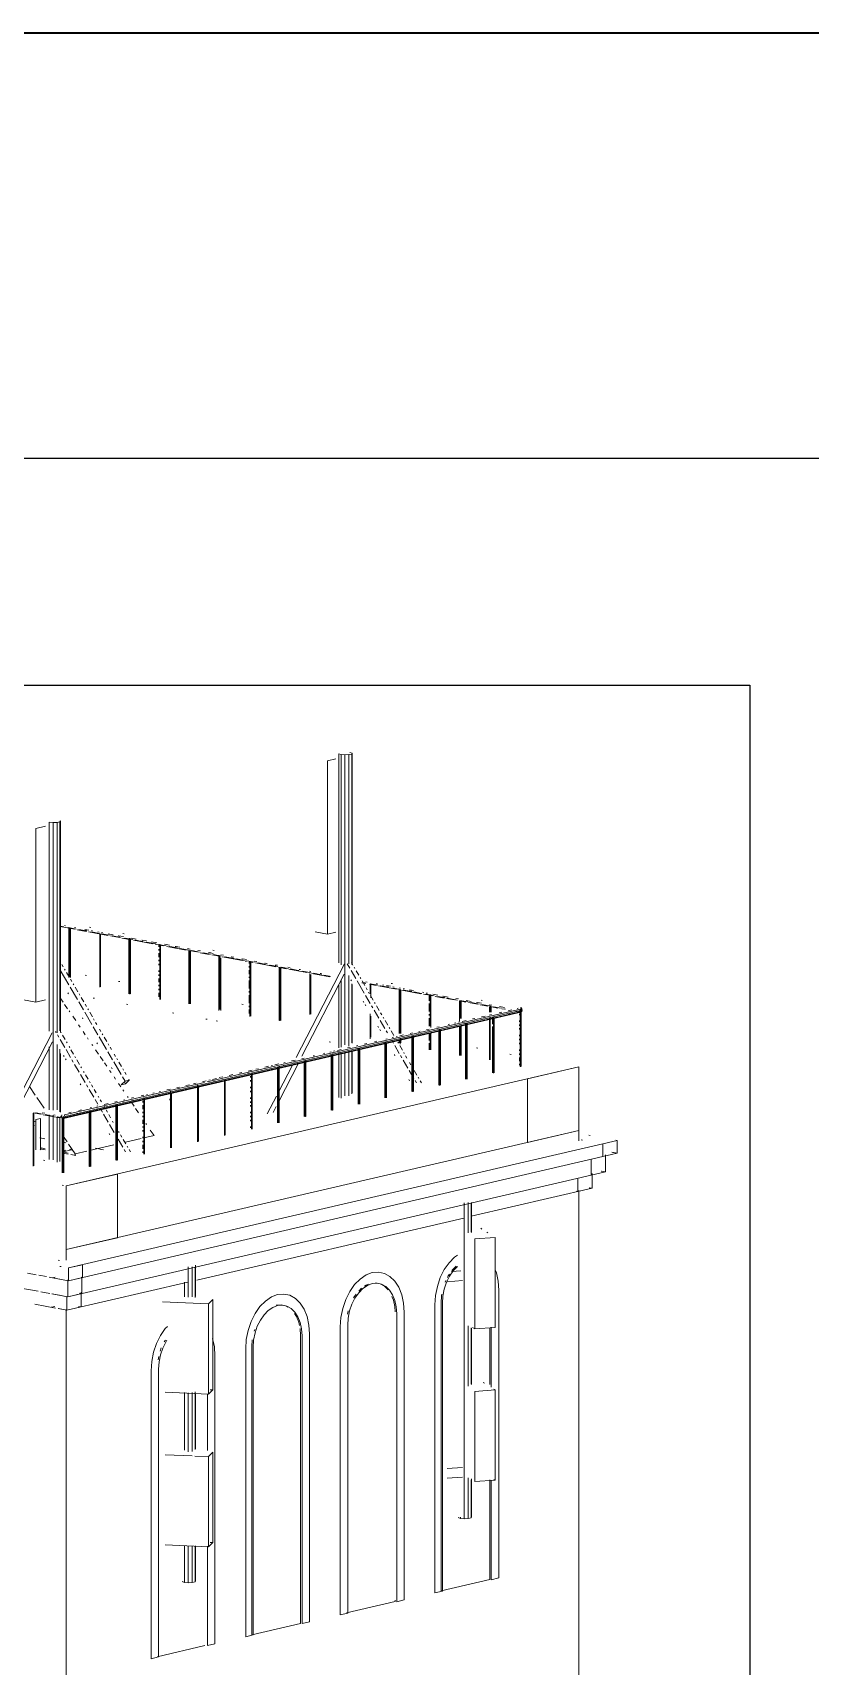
# Paper-space layout '02 Elevation and 3D Views' of a CAD drawing. Header units: millimetres. Extents: x 5 to 415, y 5 to 292.
# Drawn here: x 205.3 to 232.8, y 234.4 to 292 of the extents above; entities that cross this region are included whole.
import ezdxf

# ---------------------------------------------------------------- set-up
doc = ezdxf.new("R2010")
doc.units = ezdxf.units.MM
doc.layers.add('EXISTING', color=7, linetype='Continuous')
doc.layers.add('FRAME', color=7, linetype='Continuous')
picture_1 = doc.add_image_def('image1.png', size_in_pixel=(685, 1677))

# ---------------------------------------------------------------- blocks, each defined once
blk = doc.blocks.new('SHEET_02')
at = {"layer": 'EXISTING', "color": 250, "lineweight": 9}
for p, q in [((216.597, 266.603), (216.523, 266.63)), ((215.73, 266.333), (216.025, 266.401)), ((215.73, 266.333), (215.73, 260.219)), ((216.132, 266.582), (216.206, 266.556)), ((216.132, 259.213), (216.132, 266.582)), ((216.206, 266.556), (216.34, 266.544)), ((216.206, 259.14), (216.206, 266.556)), ((216.34, 266.544), (216.484, 266.55)), ((216.34, 256.318), (216.34, 266.544)), ((216.484, 266.55), (216.582, 266.573)), ((216.484, 259.18), (216.484, 266.55)), ((216.582, 266.573), (216.597, 266.603)), ((216.582, 259.157), (216.582, 266.573)), ((216.597, 259.141), (216.597, 266.603)), ((205.447, 263.945), (205.791, 264.024)), ((205.447, 263.945), (205.447, 257.831)), ((205.923, 264.168), (206.057, 264.156)), ((205.923, 256.798), (205.923, 264.168)), ((206.057, 264.156), (206.201, 264.162)), ((206.057, 254.022), (206.057, 264.156)), ((206.201, 264.162), (206.299, 264.185)), ((206.201, 256.746), (206.201, 264.162)), ((206.299, 264.185), (206.314, 264.215)), ((206.299, 256.815), (206.299, 264.185)), ((206.314, 256.753), (206.314, 264.215)), ((206.81, 260.395), (206.312, 260.488)), ((206.42, 260.486), (206.33, 260.503)), ((206.437, 260.479), (206.347, 260.496)), ((206.5, 260.514), (206.455, 260.523)), ((206.799, 260.412), (206.573, 260.454)), ((206.873, 260.401), (206.601, 260.452)), ((206.609, 258.698), (206.609, 260.418)), ((206.637, 258.704), (206.637, 260.425)), ((206.64, 260.413), (206.64, 258.738)), ((206.668, 258.698), (206.668, 260.419)), ((206.862, 260.447), (206.817, 260.455)), ((207.217, 260.319), (206.901, 260.378)), ((207.235, 260.334), (206.963, 260.385)), ((207.252, 260.327), (206.98, 260.378)), ((207.315, 260.363), (207.179, 260.388)), ((207.234, 260.372), (207.189, 260.38)), ((207.986, 260.176), (207.308, 260.303)), ((207.387, 260.457), (207.342, 260.466)), ((207.614, 260.26), (207.387, 260.302)), ((207.45, 260.337), (207.405, 260.346)), ((207.687, 260.25), (207.416, 260.3)), ((207.676, 260.295), (207.631, 260.304)), ((215.73, 260.219), (215.296, 260.3)), ((207.699, 260.216), (207.699, 258.355)), ((207.727, 258.362), (207.727, 260.222)), ((207.975, 260.193), (207.749, 260.235)), ((207.812, 260.27), (207.767, 260.279)), ((208.049, 260.183), (207.778, 260.233)), ((208.174, 260.203), (207.993, 260.236)), ((208.393, 260.1), (208.077, 260.159)), ((208.411, 260.115), (208.139, 260.166)), ((208.428, 260.108), (208.156, 260.159)), ((208.536, 260.135), (208.355, 260.169)), ((208.41, 260.153), (208.365, 260.161)), ((208.755, 260.033), (208.484, 260.084)), ((208.564, 260.238), (208.518, 260.247)), ((208.79, 260.041), (208.564, 260.083)), ((208.863, 260.031), (208.592, 260.081)), ((208.727, 258.117), (208.727, 260.071)), ((208.755, 258.124), (208.755, 260.077)), ((208.758, 260.065), (208.758, 258.111)), ((208.786, 258.118), (208.786, 260.071)), ((208.988, 260.051), (208.808, 260.085)), ((209.57, 259.882), (208.891, 260.008)), ((209.225, 259.964), (208.954, 260.014)), ((209.197, 259.965), (208.971, 260.007)), ((209.225, 260.001), (209.18, 260.01)), ((209.35, 259.984), (209.215, 260.009)), ((209.604, 259.889), (209.333, 259.94)), ((209.678, 259.879), (209.361, 259.938)), ((209.712, 259.916), (209.531, 259.95)), ((209.932, 259.814), (209.66, 259.865)), ((210.04, 259.812), (209.768, 259.863)), ((209.786, 259.781), (209.786, 259.827)), ((209.817, 259.868), (209.817, 257.914)), ((209.966, 259.822), (209.83, 259.847)), ((209.845, 257.921), (209.845, 259.828)), ((210.165, 259.832), (209.984, 259.866)), ((210.746, 259.663), (210.067, 259.789)), ((210.373, 259.746), (210.147, 259.788)), ((210.447, 259.736), (210.175, 259.787)), ((210.401, 259.782), (210.356, 259.791)), ((210.527, 259.765), (210.391, 259.79)), ((210.78, 259.671), (210.509, 259.721)), ((210.854, 259.66), (210.537, 259.719)), ((216.025, 260.288), (215.73, 260.219)), ((206.416, 259.073), (206.369, 259.153)), ((209.786, 259.641), (209.786, 259.688)), ((209.786, 259.408), (209.786, 259.548)), ((209.786, 259.269), (209.786, 259.315)), ((209.786, 259.129), (209.786, 259.176)), ((210.889, 259.697), (210.798, 259.714)), ((211.108, 259.595), (210.837, 259.646)), ((210.846, 257.769), (210.846, 259.63)), ((210.873, 257.776), (210.873, 259.636)), ((210.877, 259.624), (210.877, 257.764)), ((210.904, 257.77), (210.904, 259.631)), ((211.142, 259.603), (210.916, 259.645)), ((211.216, 259.593), (210.944, 259.644)), ((211.251, 259.63), (211.16, 259.647)), ((211.56, 259.511), (211.244, 259.57)), ((211.55, 259.527), (211.323, 259.57)), ((211.623, 259.517), (211.352, 259.568)), ((211.577, 259.563), (211.532, 259.572)), ((211.703, 259.546), (211.567, 259.571)), ((211.922, 259.444), (211.651, 259.494)), ((211.73, 259.649), (211.685, 259.657)), ((211.985, 259.45), (211.714, 259.5)), ((211.866, 259.468), (211.73, 259.494)), ((211.905, 257.526), (211.905, 259.479)), ((211.936, 259.474), (211.936, 257.567)), ((211.964, 257.527), (211.964, 259.387)), ((212.065, 259.479), (211.974, 259.495)), ((212.737, 259.292), (212.013, 259.427)), ((212.364, 259.376), (212.092, 259.426)), ((212.437, 259.366), (212.121, 259.425)), ((212.427, 259.411), (212.336, 259.428)), ((212.392, 259.412), (212.346, 259.42)), ((212.726, 259.308), (212.5, 259.351)), ((212.799, 259.298), (212.528, 259.349)), ((212.754, 259.345), (212.708, 259.353)), ((212.879, 259.327), (212.744, 259.352)), ((212.872, 259.267), (212.827, 259.275)), ((213.161, 259.231), (212.89, 259.282)), ((213.099, 259.225), (212.963, 259.25)), ((212.964, 259.189), (212.964, 259.236)), ((212.992, 257.335), (212.992, 259.242)), ((212.995, 259.276), (212.995, 257.323)), ((213.088, 259.241), (212.997, 259.258)), ((213.023, 257.329), (213.023, 259.236)), ((213.241, 259.26), (213.151, 259.276)), ((213.913, 259.073), (213.189, 259.208)), ((213.54, 259.157), (213.269, 259.207)), ((213.523, 259.164), (213.297, 259.206)), ((213.568, 259.193), (213.523, 259.201)), ((213.603, 259.192), (213.558, 259.201)), ((214.629, 255.874), (216.328, 259.176)), ((216.423, 259.18), (216.516, 259.02)), ((216.622, 259.135), (216.576, 259.215)), ((206.31, 258.958), (206.612, 258.438)), ((206.486, 258.953), (206.463, 258.993)), ((206.626, 258.713), (206.532, 258.873)), ((206.719, 258.553), (206.672, 258.633)), ((207.238, 258.769), (207.193, 258.778)), ((209.786, 258.897), (209.786, 258.943)), ((209.786, 258.757), (209.786, 258.804)), ((209.786, 258.525), (209.786, 258.664)), ((212.964, 259.05), (212.964, 259.096)), ((212.964, 258.817), (212.964, 258.957)), ((212.964, 258.678), (212.964, 258.724)), ((212.964, 258.305), (212.964, 258.584)), ((213.902, 259.09), (213.676, 259.132)), ((213.976, 259.079), (213.704, 259.13)), ((213.93, 259.126), (213.885, 259.134)), ((213.965, 259.125), (213.92, 259.133)), ((214.275, 259.006), (214.003, 259.056)), ((214.023, 257.178), (214.023, 259.039)), ((214.054, 259.033), (214.054, 257.172)), ((214.082, 257.179), (214.082, 259.039)), ((214.264, 259.022), (214.083, 259.056)), ((214.338, 259.012), (214.111, 259.054)), ((214.417, 259.041), (214.327, 259.058)), ((214.999, 258.871), (214.365, 258.989)), ((214.7, 258.945), (214.428, 258.995)), ((214.716, 258.938), (214.49, 258.98)), ((214.779, 258.973), (214.734, 258.982)), ((214.83, 255.92), (216.317, 258.81)), ((215.033, 258.879), (214.852, 258.913)), ((215.152, 258.861), (214.88, 258.911)), ((215.141, 258.906), (215.096, 258.914)), ((215.11, 257.406), (215.11, 258.801)), ((215.113, 258.836), (215.113, 257.394)), ((215.141, 257.4), (215.141, 258.796)), ((215.813, 258.719), (215.18, 258.837)), ((215.514, 258.793), (215.242, 258.844)), ((215.531, 258.786), (215.259, 258.837)), ((215.513, 258.831), (215.468, 258.839)), ((215.831, 258.734), (215.604, 258.776)), ((215.802, 258.736), (215.667, 258.761)), ((216.206, 256.238), (216.206, 258.588)), ((216.484, 256.279), (216.484, 258.766)), ((216.572, 258.578), (216.549, 258.618)), ((216.562, 258.94), (216.725, 258.66)), ((216.692, 259.015), (216.669, 259.055)), ((216.832, 258.775), (216.739, 258.935)), ((216.772, 258.58), (217.028, 258.14)), ((216.902, 258.655), (216.878, 258.695)), ((217.041, 258.415), (216.948, 258.575)), ((206.599, 258.116), (206.576, 258.156)), ((206.659, 258.358), (206.915, 257.918)), ((206.789, 258.433), (206.765, 258.473)), ((206.928, 258.194), (206.835, 258.354)), ((206.998, 258.074), (206.975, 258.114)), ((207.138, 257.834), (207.045, 257.994)), ((208.414, 258.551), (208.368, 258.559)), ((209.786, 258.385), (209.786, 258.432)), ((209.786, 258.246), (209.786, 258.292)), ((209.786, 258.013), (209.786, 258.153)), ((212.964, 258.166), (212.964, 258.212)), ((212.964, 257.794), (212.964, 258.073)), ((216.132, 256.219), (216.132, 258.43)), ((216.582, 256.393), (216.582, 258.466)), ((216.597, 256.378), (216.597, 258.45)), ((217.08, 258.484), (216.944, 258.509)), ((217.052, 258.507), (216.962, 258.524)), ((217.069, 258.5), (216.979, 258.517)), ((217.075, 258.06), (217.238, 257.78)), ((217.132, 258.535), (217.087, 258.544)), ((217.134, 258.255), (217.088, 258.335)), ((217.204, 258.135), (217.181, 258.175)), ((217.442, 258.416), (217.216, 258.458)), ((217.232, 258.441), (217.232, 258.116)), ((217.505, 258.423), (217.233, 258.473)), ((217.431, 258.433), (217.25, 258.466)), ((217.344, 257.895), (217.251, 258.055)), ((217.26, 257.983), (217.26, 258.448)), ((217.494, 258.468), (217.449, 258.477)), ((218.166, 258.282), (217.532, 258.399)), ((217.866, 258.355), (217.595, 258.406)), ((217.883, 258.349), (217.612, 258.399)), ((217.72, 258.426), (217.675, 258.434)), ((217.946, 258.384), (217.811, 258.409)), ((217.866, 258.393), (217.821, 258.401)), ((218.019, 258.478), (217.974, 258.487)), ((218.155, 258.298), (218.019, 258.323)), ((218.082, 258.359), (218.037, 258.367)), ((218.319, 258.271), (218.047, 258.322)), ((218.26, 256.715), (218.26, 258.296)), ((218.308, 258.317), (218.263, 258.325)), ((218.288, 256.722), (218.288, 258.21)), ((218.291, 258.244), (218.291, 256.756)), ((218.319, 256.716), (218.319, 258.251)), ((219.025, 258.122), (218.347, 258.248)), ((218.444, 258.291), (218.399, 258.3)), ((218.681, 258.204), (218.409, 258.254)), ((218.698, 258.197), (218.426, 258.247)), ((218.761, 258.232), (218.625, 258.258)), ((218.68, 258.241), (218.635, 258.25)), ((219.043, 258.136), (218.771, 258.187)), ((219.06, 258.13), (218.788, 258.18)), ((219.123, 258.165), (219.077, 258.173)), ((219.251, 258.08), (219.116, 258.105)), ((219.286, 258.087), (219.195, 258.104)), ((219.258, 258.14), (219.213, 258.148)), ((219.495, 258.052), (219.224, 258.103)), ((219.319, 257.867), (219.319, 258.099)), ((219.432, 258.046), (219.342, 258.063)), ((219.35, 258.094), (219.35, 256.977)), ((219.422, 258.062), (219.376, 258.071)), ((219.378, 256.937), (219.378, 258.1)), ((219.62, 258.072), (219.439, 258.106)), ((219.84, 257.97), (219.523, 258.029)), ((219.874, 257.978), (219.603, 258.029)), ((219.857, 257.985), (219.631, 258.027)), ((219.982, 258.005), (219.801, 258.039)), ((219.857, 258.023), (219.811, 258.031)), ((205.447, 257.831), (205.013, 257.912)), ((205.791, 257.911), (205.447, 257.831)), ((206.41, 257.824), (206.332, 257.939)), ((206.426, 253.73), (222.545, 257.474)), ((206.457, 253.754), (222.576, 257.497)), ((206.566, 257.595), (206.462, 257.748)), ((222.588, 257.543), (206.469, 253.799)), ((206.645, 257.481), (206.618, 257.519)), ((206.962, 257.838), (207.125, 257.558)), ((207.171, 257.478), (207.427, 257.038)), ((207.231, 257.674), (207.184, 257.754)), ((207.301, 257.554), (207.278, 257.594)), ((207.441, 257.314), (207.347, 257.474)), ((207.466, 257.971), (207.512, 257.963)), ((208.642, 257.752), (208.687, 257.744)), ((210.27, 257.449), (210.315, 257.441)), ((211.486, 255.018), (222.576, 257.593)), ((212.755, 257.743), (212.71, 257.751)), ((212.964, 257.654), (212.964, 257.701)), ((212.964, 257.422), (212.964, 257.561)), ((217.015, 257.818), (216.992, 257.858)), ((217.085, 257.698), (217.061, 257.738)), ((217.232, 257.418), (217.232, 256.534)), ((217.284, 257.7), (217.331, 257.62)), ((217.377, 257.54), (217.54, 257.26)), ((217.414, 257.775), (217.39, 257.815)), ((217.553, 257.535), (217.46, 257.695)), ((217.647, 257.375), (217.6, 257.455)), ((219.319, 257.495), (219.319, 257.774)), ((220.202, 257.903), (219.93, 257.953)), ((220.309, 257.901), (219.948, 257.968)), ((220.236, 257.911), (219.964, 257.961)), ((220.344, 257.938), (220.254, 257.954)), ((220.378, 257.158), (220.378, 257.856)), ((220.609, 257.827), (220.383, 257.869)), ((220.671, 257.833), (220.4, 257.884)), ((220.406, 257.257), (220.406, 257.862)), ((220.409, 257.85), (220.409, 257.245)), ((220.598, 257.843), (220.417, 257.877)), ((220.437, 257.252), (220.437, 257.856)), ((220.797, 257.853), (220.616, 257.887)), ((221.016, 257.751), (220.699, 257.81)), ((221.005, 257.768), (220.779, 257.81)), ((221.079, 257.757), (220.807, 257.808)), ((221.033, 257.804), (220.988, 257.812)), ((221.158, 257.786), (221.023, 257.811)), ((221.378, 257.684), (221.106, 257.734)), ((221.186, 257.889), (221.141, 257.897)), ((221.486, 257.682), (221.169, 257.741)), ((221.412, 257.692), (221.186, 257.734)), ((221.52, 257.719), (221.43, 257.736)), ((221.437, 257.472), (221.437, 257.659)), ((221.74, 257.616), (221.468, 257.667)), ((221.468, 257.653), (221.468, 257.467)), ((221.496, 257.473), (221.496, 257.659)), ((221.774, 257.624), (221.548, 257.666)), ((221.848, 257.614), (221.576, 257.665)), ((221.782, 257.451), (221.872, 257.472)), ((221.973, 257.634), (221.792, 257.668)), ((221.966, 257.574), (221.875, 257.591)), ((222, 257.582), (221.955, 257.591)), ((222.096, 257.524), (222.231, 257.556)), ((222.103, 257.387), (222.462, 257.47)), ((222.117, 257.433), (222.162, 257.443)), ((222.418, 257.49), (222.373, 257.498)), ((222.386, 257.495), (222.431, 257.506)), ((222.481, 257.496), (222.391, 257.513)), ((222.411, 257.597), (222.455, 257.608)), ((222.481, 257.496), (222.509, 257.473)), ((222.497, 257.368), (222.497, 257.415)), ((222.509, 257.473), (222.543, 257.481)), ((222.555, 257.555), (222.524, 257.561)), ((222.524, 255.561), (222.524, 257.561)), ((222.571, 257.613), (222.526, 257.622)), ((222.571, 257.517), (222.526, 257.526)), ((222.528, 257.549), (222.555, 257.555)), ((222.528, 257.549), (222.528, 255.549)), ((222.536, 257.576), (222.582, 257.568)), ((222.571, 257.613), (222.543, 257.636)), ((222.543, 257.481), (222.571, 257.517)), ((222.545, 257.629), (222.576, 257.593)), ((222.576, 257.497), (222.545, 257.474)), ((222.555, 255.555), (222.555, 257.555)), ((222.582, 257.568), (222.571, 257.613)), ((222.571, 257.517), (222.582, 257.568)), ((222.576, 257.593), (222.588, 257.543)), ((222.588, 257.543), (222.576, 257.497)), ((206.853, 257.175), (206.749, 257.328)), ((207.009, 256.946), (206.957, 257.022)), ((207.111, 257.236), (207.088, 257.276)), ((207.474, 256.958), (207.637, 256.678)), ((207.51, 257.194), (207.487, 257.234)), ((207.604, 257.034), (207.557, 257.114)), ((207.743, 256.794), (207.697, 256.874)), ((211.446, 257.23), (211.491, 257.222)), ((211.807, 257.163), (211.853, 257.155)), ((217.26, 256.587), (217.26, 257.331)), ((217.527, 256.938), (217.504, 256.978)), ((217.597, 256.818), (217.574, 256.858)), ((217.587, 257.18), (217.75, 256.9)), ((217.716, 257.255), (217.693, 257.295)), ((217.856, 257.015), (217.763, 257.175)), ((217.926, 256.895), (217.903, 256.935)), ((219.223, 256.857), (219.312, 256.878)), ((219.319, 257.355), (219.319, 257.402)), ((219.319, 256.983), (219.319, 257.262)), ((219.582, 256.94), (219.672, 256.961)), ((219.588, 256.803), (219.813, 256.855)), ((219.652, 254.894), (219.652, 256.847)), ((219.68, 254.9), (219.68, 256.854)), ((219.683, 256.841), (219.683, 254.888)), ((219.711, 254.894), (219.711, 256.848)), ((219.903, 256.876), (220.441, 257.001)), ((219.916, 256.922), (219.961, 256.932)), ((219.986, 257.034), (220.031, 257.045)), ((220.186, 256.984), (220.276, 257.005)), ((220.21, 257.086), (220.255, 257.097)), ((220.345, 257.118), (220.39, 257.128)), ((220.378, 255.949), (220.378, 256.972)), ((220.406, 256.002), (220.406, 256.978)), ((220.409, 256.966), (220.409, 255.943)), ((220.437, 255.949), (220.437, 256.973)), ((220.48, 257.149), (220.615, 257.18)), ((220.576, 257.032), (220.756, 257.074)), ((220.6, 255.114), (220.6, 257.067)), ((220.628, 255.12), (220.628, 257.074)), ((220.631, 257.062), (220.631, 255.108)), ((220.659, 255.115), (220.659, 257.068)), ((220.839, 257.232), (220.929, 257.253)), ((220.846, 257.095), (221.07, 257.147)), ((220.859, 257.141), (220.904, 257.151)), ((221.129, 257.203), (221.219, 257.224)), ((221.153, 257.305), (221.288, 257.337)), ((221.16, 257.168), (221.699, 257.293)), ((221.423, 257.368), (221.513, 257.389)), ((221.437, 255.798), (221.437, 257.286)), ((221.443, 257.276), (221.488, 257.287)), ((221.468, 257.281), (221.468, 255.792)), ((221.548, 257.055), (221.548, 257.288)), ((221.548, 255.334), (221.548, 256.962)), ((221.576, 255.341), (221.576, 257.294)), ((221.579, 257.282), (221.579, 255.328)), ((221.607, 255.335), (221.607, 257.288)), ((221.788, 257.314), (222.013, 257.366)), ((221.802, 257.36), (221.847, 257.37)), ((222.497, 257.136), (222.497, 257.182)), ((222.497, 256.996), (222.497, 257.043)), ((222.497, 256.857), (222.497, 256.903)), ((204.728, 254.229), (206.024, 256.747)), ((204.908, 254.234), (206.034, 256.422)), ((206.14, 256.792), (206.163, 256.752)), ((206.201, 254.029), (206.201, 256.332)), ((206.21, 256.672), (206.256, 256.592)), ((206.303, 256.512), (206.466, 256.232)), ((206.339, 256.747), (206.316, 256.787)), ((206.479, 256.507), (206.386, 256.667)), ((206.549, 256.387), (206.525, 256.427)), ((206.642, 256.227), (206.619, 256.267)), ((207.192, 256.679), (207.113, 256.793)), ((207.296, 256.526), (207.27, 256.564)), ((207.452, 256.297), (207.426, 256.335)), ((207.624, 256.356), (207.6, 256.396)), ((207.683, 256.598), (207.94, 256.158)), ((207.813, 256.674), (207.79, 256.714)), ((207.953, 256.434), (207.86, 256.594)), ((208.023, 256.314), (207.999, 256.354)), ((215.787, 256.422), (215.832, 256.414)), ((216.753, 256.283), (216.798, 256.294)), ((216.76, 256.146), (217.298, 256.271)), ((217.022, 256.346), (217.112, 256.367)), ((217.043, 256.254), (217.088, 256.265)), ((217.382, 256.429), (217.471, 256.45)), ((217.388, 256.292), (217.613, 256.344)), ((217.703, 256.365), (218.556, 256.563)), ((217.716, 256.411), (217.761, 256.421)), ((217.756, 254.453), (217.756, 256.407)), ((217.783, 254.46), (217.783, 256.413)), ((217.786, 256.523), (217.831, 256.534)), ((217.787, 256.401), (217.787, 254.448)), ((217.796, 256.82), (217.843, 256.74)), ((217.814, 254.454), (217.814, 256.407)), ((218.066, 256.656), (217.973, 256.815)), ((217.986, 256.473), (218.076, 256.494)), ((218.006, 256.46), (218.053, 256.38)), ((218.01, 256.575), (218.055, 256.586)), ((218.099, 256.3), (218.262, 256.02)), ((218.145, 256.607), (218.19, 256.617)), ((218.229, 256.376), (218.205, 256.416)), ((218.26, 256.39), (218.26, 256.483)), ((218.368, 256.136), (218.275, 256.296)), ((218.28, 256.638), (218.414, 256.669)), ((218.288, 256.349), (218.288, 256.535)), ((218.291, 256.523), (218.291, 256.384)), ((218.3, 256.546), (218.39, 256.567)), ((218.319, 256.39), (218.319, 256.53)), ((218.639, 256.721), (218.729, 256.742)), ((218.645, 256.584), (218.87, 256.636)), ((218.659, 256.63), (218.704, 256.64)), ((218.704, 254.674), (218.704, 256.627)), ((218.732, 254.68), (218.732, 256.633)), ((218.735, 256.621), (218.735, 254.668)), ((218.763, 254.674), (218.763, 256.628)), ((218.929, 256.692), (219.018, 256.713)), ((218.953, 256.794), (218.998, 256.805)), ((218.96, 256.657), (219.499, 256.782)), ((219.243, 256.765), (219.333, 256.786)), ((219.319, 256.471), (219.319, 256.75)), ((219.319, 256.146), (219.319, 256.378)), ((219.35, 256.745), (219.35, 256.14)), ((219.378, 256.147), (219.378, 256.751)), ((222.497, 256.624), (222.497, 256.671)), ((222.497, 256.485), (222.497, 256.531)), ((222.497, 256.345), (222.497, 256.392)), ((205.923, 254.034), (205.923, 256.245)), ((206.299, 253.959), (206.299, 256.17)), ((206.314, 253.943), (206.314, 256.016)), ((206.452, 255.91), (206.429, 255.95)), ((206.522, 255.79), (206.499, 255.83)), ((206.512, 256.152), (206.675, 255.872)), ((206.781, 255.987), (206.688, 256.147)), ((206.722, 255.792), (206.768, 255.712)), ((206.851, 255.867), (206.828, 255.907)), ((206.991, 255.627), (206.898, 255.787)), ((207.661, 255.991), (207.556, 256.144)), ((207.817, 255.762), (207.713, 255.915)), ((207.947, 255.571), (207.869, 255.685)), ((207.986, 256.078), (208.149, 255.798)), ((208.116, 256.154), (208.069, 256.234)), ((208.196, 255.718), (208.452, 255.278)), ((208.255, 255.914), (208.209, 255.994)), ((208.325, 255.794), (208.302, 255.834)), ((208.465, 255.554), (208.372, 255.714)), ((214.194, 255.689), (214.239, 255.699)), ((214.463, 255.752), (214.598, 255.783)), ((214.559, 255.635), (214.874, 255.708)), ((214.822, 255.835), (214.912, 255.856)), ((214.843, 255.743), (214.888, 255.754)), ((214.911, 253.793), (214.911, 255.746)), ((214.942, 255.74), (214.942, 253.787)), ((214.964, 255.729), (215.413, 255.833)), ((214.97, 253.793), (214.97, 255.793)), ((215.112, 255.806), (215.202, 255.827)), ((215.226, 255.929), (215.271, 255.939)), ((215.502, 255.854), (215.862, 255.937)), ((215.586, 256.012), (215.631, 256.023)), ((215.786, 255.962), (215.831, 255.973)), ((215.81, 256.064), (215.855, 256.075)), ((215.859, 254.013), (215.859, 255.966)), ((215.89, 255.961), (215.89, 254.007)), ((215.918, 254.014), (215.918, 256.014)), ((215.945, 256.096), (215.99, 256.106)), ((215.951, 255.958), (216.355, 256.052)), ((216.08, 256.127), (216.214, 256.158)), ((216.1, 256.035), (216.145, 256.046)), ((216.132, 254.468), (216.132, 256.035)), ((216.206, 254.442), (216.206, 256.054)), ((216.34, 254.522), (216.34, 256.042)), ((216.439, 256.21), (216.529, 256.231)), ((216.445, 256.073), (216.67, 256.125)), ((216.484, 254.528), (216.484, 256.094)), ((216.582, 254.597), (216.582, 256.117)), ((216.597, 254.627), (216.597, 256.101)), ((216.729, 256.181), (216.773, 256.192)), ((216.807, 254.233), (216.807, 256.187)), ((216.835, 254.24), (216.835, 256.193)), ((216.839, 256.181), (216.839, 254.227)), ((216.866, 254.234), (216.866, 256.187)), ((218.109, 255.938), (218.086, 255.978)), ((218.309, 255.94), (218.355, 255.86)), ((218.402, 255.78), (218.565, 255.5)), ((218.438, 256.016), (218.415, 256.056)), ((218.531, 255.856), (218.485, 255.936)), ((218.671, 255.616), (218.625, 255.696)), ((221.03, 256.202), (220.985, 256.211)), ((222.206, 255.983), (222.16, 255.992)), ((222.497, 256.113), (222.497, 256.159)), ((222.497, 255.973), (222.497, 256.02)), ((222.497, 255.74), (222.497, 255.88)), ((206.521, 251.345), (224.585, 255.541)), ((206.815, 255.632), (206.978, 255.352)), ((207.024, 255.272), (207.187, 254.992)), ((207.061, 255.507), (207.038, 255.547)), ((207.154, 255.347), (207.131, 255.387)), ((207.294, 255.107), (207.201, 255.267)), ((208.103, 255.342), (208.051, 255.418)), ((208.136, 255.477), (208.113, 255.517)), ((208.26, 255.113), (208.208, 255.189)), ((208.498, 255.198), (208.592, 255.038)), ((208.535, 255.434), (208.512, 255.474)), ((208.628, 255.274), (208.581, 255.354)), ((208.744, 255.074), (208.721, 255.114)), ((211.679, 255.105), (211.814, 255.136)), ((211.91, 255.175), (211.955, 255.185)), ((211.994, 255.178), (212.039, 255.189)), ((212.263, 255.241), (212.398, 255.272)), ((212.328, 255.159), (212.373, 255.17)), ((212.359, 255.124), (212.539, 255.166)), ((212.622, 255.324), (212.712, 255.345)), ((212.629, 255.187), (212.853, 255.239)), ((212.643, 255.232), (212.687, 255.243)), ((212.912, 255.295), (212.957, 255.305)), ((212.937, 255.397), (213.071, 255.428)), ((212.943, 255.26), (212.988, 255.27)), ((213.015, 255.166), (213.015, 255.213)), ((213.046, 255.3), (213.046, 253.346)), ((213.074, 253.353), (213.074, 255.306)), ((213.078, 255.291), (213.212, 255.322)), ((213.206, 255.46), (213.296, 255.481)), ((213.302, 255.343), (213.482, 255.385)), ((213.52, 255.533), (213.655, 255.564)), ((213.572, 255.406), (213.796, 255.458)), ((213.586, 255.451), (213.63, 255.462)), ((213.745, 255.585), (213.79, 255.595)), ((213.879, 255.616), (214.014, 255.647)), ((213.886, 255.479), (213.931, 255.489)), ((213.963, 253.572), (213.963, 255.526)), ((213.994, 255.52), (213.994, 253.567)), ((214.013, 254.677), (214.48, 255.585)), ((214.021, 255.51), (214.47, 255.614)), ((214.022, 254.352), (214.702, 255.673)), ((214.022, 253.573), (214.022, 255.573)), ((214.169, 255.587), (214.259, 255.608)), ((214.528, 255.67), (214.573, 255.681)), ((218.611, 255.42), (218.774, 255.14)), ((218.741, 255.496), (218.718, 255.536)), ((218.881, 255.256), (218.787, 255.416)), ((218.95, 255.136), (218.927, 255.176)), ((222.497, 255.601), (222.497, 255.647)), ((222.779, 255.121), (224.585, 255.541)), ((222.779, 255.121), (222.779, 252.879)), ((224.585, 253.299), (224.585, 255.541)), ((205.22, 254.849), (205.428, 254.543)), ((206.457, 253.85), (211.396, 254.997)), ((207.035, 254.91), (207.011, 254.95)), ((207.234, 254.912), (207.281, 254.832)), ((207.327, 254.752), (207.49, 254.472)), ((207.364, 254.987), (207.34, 255.027)), ((207.457, 254.827), (207.41, 254.907)), ((207.573, 254.627), (207.503, 254.747)), ((208.442, 254.845), (208.364, 254.96)), ((208.592, 255.038), (208.462, 254.917)), ((208.462, 254.917), (208.615, 254.952)), ((208.546, 254.692), (208.52, 254.731)), ((208.615, 254.952), (208.591, 254.992)), ((208.744, 255.074), (208.592, 255.038)), ((208.615, 254.952), (208.744, 255.074)), ((209.165, 254.521), (209.255, 254.542)), ((209.344, 254.563), (209.389, 254.573)), ((209.486, 254.457), (210.339, 254.655)), ((209.569, 254.615), (209.614, 254.625)), ((209.769, 254.565), (209.859, 254.586)), ((209.793, 254.667), (209.838, 254.678)), ((210.063, 254.73), (210.198, 254.761)), ((210.198, 252.698), (210.198, 254.652)), ((210.201, 254.686), (210.201, 252.686)), ((210.229, 252.692), (210.229, 254.646)), ((210.422, 254.813), (210.512, 254.834)), ((210.429, 254.676), (210.653, 254.728)), ((210.442, 254.721), (210.487, 254.732)), ((210.712, 254.784), (210.802, 254.805)), ((210.736, 254.886), (210.871, 254.917)), ((210.743, 254.749), (211.102, 254.832)), ((211.006, 254.949), (211.096, 254.97)), ((211.026, 254.857), (211.071, 254.867)), ((211.149, 254.906), (211.149, 252.906)), ((211.177, 252.913), (211.177, 254.866)), ((211.192, 254.853), (211.282, 254.874)), ((211.32, 255.022), (211.455, 255.053)), ((211.372, 254.895), (211.596, 254.947)), ((211.385, 254.94), (211.43, 254.951)), ((211.545, 255.074), (211.59, 255.084)), ((211.686, 254.968), (212.045, 255.051)), ((211.7, 255.013), (211.745, 255.024)), ((211.969, 255.076), (212.014, 255.086)), ((212.098, 255.08), (212.098, 253.126)), ((212.125, 253.133), (212.125, 255.086)), ((212.135, 255.072), (212.225, 255.093)), ((213.015, 255.027), (213.015, 255.073)), ((213.015, 254.794), (213.015, 254.841)), ((213.015, 254.655), (213.015, 254.701)), ((218.621, 255.058), (218.598, 255.098)), ((218.821, 255.06), (218.867, 254.98)), ((219.044, 254.976), (218.997, 255.056)), ((205.481, 254.467), (205.741, 254.085)), ((206.965, 254.01), (207.055, 254.031)), ((207.326, 252.031), (207.326, 253.984)), ((207.353, 252.037), (207.353, 253.991)), ((207.357, 253.979), (207.357, 252.025)), ((207.369, 254.104), (207.414, 254.114)), ((207.375, 253.967), (208.139, 254.144)), ((207.384, 252.032), (207.384, 253.985)), ((207.537, 254.392), (207.63, 254.232)), ((207.569, 254.054), (207.614, 254.064)), ((207.593, 254.156), (207.638, 254.167)), ((207.666, 254.467), (207.643, 254.507)), ((207.759, 254.307), (207.713, 254.387)), ((207.746, 254.032), (207.793, 253.952)), ((207.876, 254.107), (207.853, 254.147)), ((207.863, 254.219), (207.997, 254.25)), ((207.883, 254.127), (207.928, 254.137)), ((207.969, 253.947), (207.922, 254.027)), ((208.222, 254.302), (208.312, 254.323)), ((208.274, 252.251), (208.274, 254.205)), ((208.302, 252.258), (208.302, 254.211)), ((208.305, 254.199), (208.305, 252.245)), ((208.318, 254.186), (208.453, 254.217)), ((208.333, 252.252), (208.333, 254.205)), ((208.512, 254.273), (208.602, 254.294)), ((208.536, 254.375), (208.581, 254.386)), ((208.543, 254.238), (209.082, 254.363)), ((208.703, 254.463), (208.677, 254.501)), ((208.806, 254.438), (208.895, 254.459)), ((208.911, 254.158), (208.807, 254.31)), ((208.826, 254.346), (208.916, 254.367)), ((209.067, 253.928), (208.963, 254.081)), ((209.222, 254.285), (209.222, 254.332)), ((209.222, 254.053), (209.222, 254.192)), ((209.222, 253.913), (209.222, 253.96)), ((209.25, 252.478), (209.25, 254.431)), ((209.253, 254.466), (209.253, 252.466)), ((209.261, 254.404), (209.396, 254.436)), ((209.281, 252.472), (209.281, 254.426)), ((209.5, 254.502), (209.544, 254.513)), ((210.17, 254.366), (210.17, 254.413)), ((213.015, 254.422), (213.015, 254.469)), ((213.015, 254.282), (213.015, 254.329)), ((213.015, 254.143), (213.015, 254.189)), ((213.609, 253.893), (213.928, 254.512)), ((213.81, 253.939), (213.916, 254.145)), ((205.349, 253.923), (205.62, 253.873)), ((205.349, 253.909), (205.349, 252.049)), ((205.358, 253.61), (205.449, 253.631)), ((205.358, 253.467), (205.403, 253.478)), ((205.377, 252.055), (205.377, 253.916)), ((205.429, 253.923), (205.61, 253.889)), ((205.449, 253.686), (205.616, 253.725)), ((205.449, 253.686), (205.449, 252.624)), ((205.457, 253.921), (205.683, 253.879)), ((205.616, 252.617), (205.616, 253.725)), ((205.763, 253.908), (205.673, 253.924)), ((205.711, 253.856), (206.299, 253.746)), ((205.774, 253.862), (206.045, 253.812)), ((205.836, 253.847), (206.062, 253.805)), ((205.923, 252.284), (205.923, 253.85)), ((206.057, 252.272), (206.057, 253.838)), ((206.125, 253.84), (206.08, 253.849)), ((206.198, 253.78), (206.288, 253.763)), ((206.201, 252.186), (206.201, 253.752)), ((206.226, 253.778), (206.362, 253.753)), ((206.299, 252.209), (206.299, 253.775)), ((206.351, 253.798), (206.306, 253.807)), ((206.362, 253.849), (206.351, 253.798)), ((206.351, 253.798), (206.362, 253.753)), ((206.362, 253.753), (206.39, 253.73)), ((206.377, 251.811), (206.377, 253.764)), ((206.388, 253.737), (207.196, 253.925)), ((206.388, 253.737), (206.426, 253.73)), ((206.39, 253.73), (206.424, 253.738)), ((206.405, 251.817), (206.405, 253.771)), ((206.408, 253.805), (206.408, 251.805)), ((206.424, 253.738), (206.452, 253.774)), ((206.426, 253.73), (206.457, 253.754)), ((206.436, 251.811), (206.436, 253.765)), ((206.469, 253.799), (206.457, 253.85)), ((206.457, 253.754), (206.469, 253.799)), ((206.606, 253.927), (206.695, 253.948)), ((206.626, 253.835), (206.671, 253.845)), ((206.895, 253.898), (206.985, 253.918)), ((207.839, 253.872), (208.002, 253.592)), ((208.085, 253.747), (208.016, 253.867)), ((208.049, 253.512), (208.212, 253.232)), ((208.179, 253.587), (208.155, 253.627)), ((208.318, 253.347), (208.295, 253.387)), ((209.222, 253.774), (209.222, 253.82)), ((209.222, 253.541), (209.222, 253.681)), ((209.222, 253.402), (209.222, 253.448)), ((209.354, 253.508), (209.328, 253.547)), ((213.015, 253.91), (213.015, 253.957)), ((213.015, 253.771), (213.015, 253.817)), ((213.015, 253.631), (213.015, 253.678)), ((213.015, 253.399), (213.015, 253.445)), ((205.771, 253.006), (205.588, 253.04)), ((206.503, 252.87), (206.412, 252.887)), ((206.444, 253.054), (206.549, 252.901)), ((224.585, 253.299), (206.521, 249.103)), ((206.595, 248.455), (225.939, 252.948)), ((206.601, 252.825), (206.835, 252.481)), ((208.059, 253.15), (208.036, 253.19)), ((208.352, 252.992), (208.515, 252.712)), ((208.388, 253.227), (208.365, 253.267)), ((208.481, 253.067), (208.435, 253.147)), ((208.621, 252.827), (208.528, 252.987)), ((208.612, 252.894), (209.159, 253.021)), ((209.222, 253.262), (209.222, 253.309)), ((209.222, 253.03), (209.222, 253.076)), ((209.222, 252.89), (209.222, 252.937)), ((209.25, 253.042), (209.614, 253.126)), ((209.614, 253.126), (209.484, 253.317)), ((224.585, 253.299), (222.779, 252.879)), ((224.585, 252.932), (224.585, 253.299)), ((224.67, 252.975), (224.715, 252.966)), ((224.989, 253.124), (224.944, 253.133)), ((225.438, 252.831), (225.939, 252.948)), ((225.438, 252.831), (225.438, 252.383)), ((225.939, 252.948), (225.893, 252.956)), ((225.939, 252.499), (225.939, 252.948)), ((205.776, 252.623), (205.596, 252.657)), ((205.629, 252.619), (205.598, 252.653)), ((205.641, 252.685), (205.776, 252.66)), ((205.767, 252.241), (205.721, 252.25)), ((206.398, 252.547), (206.712, 252.62)), ((206.59, 252.472), (206.409, 252.505)), ((206.503, 252.603), (206.413, 252.582)), ((206.455, 252.534), (206.59, 252.508)), ((225.939, 252.499), (206.595, 248.007)), ((206.728, 252.655), (206.638, 252.634)), ((206.862, 252.421), (206.681, 252.455)), ((206.816, 252.466), (206.862, 252.458)), ((206.835, 252.481), (207.245, 252.576)), ((207.336, 252.597), (208.202, 252.798)), ((207.83, 252.623), (207.556, 252.674)), ((208.561, 252.632), (208.608, 252.552)), ((208.691, 252.707), (208.667, 252.747)), ((208.784, 252.547), (208.737, 252.627)), ((209.222, 252.657), (209.222, 252.797)), ((209.222, 252.518), (209.222, 252.564)), ((225.026, 252.278), (225.026, 251.726)), ((225.939, 252.499), (225.438, 252.383)), ((225.527, 251.842), (225.527, 252.444)), ((225.758, 252.533), (225.939, 252.499)), ((225.786, 252.528), (225.939, 252.499)), ((206.521, 251.345), (208.327, 251.765)), ((225.527, 251.842), (206.573, 247.44)), ((208.327, 249.523), (208.327, 251.765)), ((225.527, 251.842), (225.026, 251.726)), ((225.056, 251.266), (225.056, 251.785)), ((225.374, 251.871), (225.527, 251.842)), ((225.391, 251.868), (225.527, 251.842)), ((206.38, 251.371), (206.427, 251.363)), ((206.521, 251.345), (206.521, 249.103)), ((225.056, 251.266), (220.798, 250.278)), ((224.556, 251.15), (224.511, 251.159)), ((224.556, 251.617), (224.556, 251.15)), ((225.056, 251.266), (224.556, 251.15)), ((224.585, 233.802), (224.585, 251.189)), ((224.954, 251.285), (225.056, 251.266)), ((224.966, 251.283), (225.056, 251.266)), ((220.548, 239.618), (220.548, 250.753)), ((220.691, 249.696), (220.691, 250.759)), ((220.79, 249.719), (220.79, 250.736)), ((220.805, 249.703), (220.805, 250.766)), ((220.53, 250.215), (211.118, 248.029)), ((208.327, 249.523), (206.521, 249.103)), ((220.924, 249.485), (221.636, 249.534)), ((220.924, 246.306), (220.924, 249.485)), ((221.175, 249.826), (221.133, 249.853)), ((221.385, 249.693), (221.343, 249.72)), ((221.636, 246.355), (221.636, 249.534)), ((206.521, 249.103), (206.521, 248.736)), ((220.212, 248.84), (220.017, 248.642)), ((220.317, 248.912), (220.212, 248.84)), ((205.465, 248.217), (205.149, 248.276)), ((205.827, 248.15), (205.556, 248.2)), ((206.282, 248.723), (206.237, 248.731)), ((206.291, 248.512), (206.341, 248.503)), ((206.595, 248.455), (207.096, 248.571)), ((206.595, 248.455), (206.595, 248.007)), ((207.096, 248.123), (207.096, 248.571)), ((210.82, 247.431), (210.82, 248.494)), ((210.964, 247.437), (210.964, 248.5)), ((211.062, 247.414), (211.062, 248.477)), ((211.077, 247.444), (211.077, 248.553)), ((217.088, 248.209), (216.877, 248.066)), ((217.307, 248.291), (217.088, 248.209)), ((217.527, 248.311), (217.307, 248.291)), ((217.738, 248.266), (217.527, 248.311)), ((217.933, 248.158), (217.738, 248.266)), ((219.847, 248.398), (219.707, 248.115)), ((220.017, 248.642), (219.847, 248.398)), ((220.027, 248.239), (219.984, 248.176)), ((220.033, 248.167), (220.164, 248.355)), ((220.097, 248.328), (220.434, 248.351)), ((220.263, 248.515), (220.114, 248.364)), ((220.164, 248.355), (220.313, 248.506)), ((221.682, 248.288), (221.641, 248.393)), ((221.746, 247.994), (221.682, 248.288)), ((205.532, 247.634), (204.854, 247.76)), ((206.595, 248.007), (205.917, 248.133)), ((206.037, 248.111), (206.126, 248.132)), ((206.595, 248.007), (206.037, 248.111)), ((210.804, 247.957), (206.547, 246.968)), ((206.573, 248.042), (206.573, 247.44)), ((207.096, 248.123), (206.595, 248.007)), ((207.05, 248.132), (207.096, 248.123)), ((207.073, 247.557), (207.073, 248.108)), ((210.686, 247.443), (210.686, 247.951)), ((216.512, 247.623), (216.372, 247.34)), ((216.682, 247.868), (216.512, 247.623)), ((216.877, 248.066), (216.682, 247.868)), ((216.928, 247.741), (216.829, 247.64)), ((216.829, 247.58), (216.978, 247.731)), ((216.978, 247.731), (217.139, 247.841)), ((217.09, 247.85), (217.036, 247.814)), ((217.174, 247.882), (217.09, 247.85)), ((217.139, 247.841), (217.307, 247.904)), ((217.307, 247.904), (217.475, 247.919)), ((217.587, 247.894), (217.426, 247.928)), ((217.475, 247.919), (217.637, 247.885)), ((217.736, 247.812), (217.587, 247.894)), ((217.637, 247.885), (217.786, 247.802)), ((217.867, 247.685), (217.736, 247.812)), ((217.786, 247.802), (217.917, 247.676)), ((217.917, 247.676), (218.024, 247.509)), ((218.103, 247.993), (217.933, 248.158)), ((218.243, 247.775), (218.103, 247.993)), ((218.347, 247.514), (218.243, 247.775)), ((219.603, 247.805), (219.538, 247.481)), ((219.707, 248.115), (219.603, 247.805)), ((219.797, 247.465), (219.846, 247.714)), ((219.846, 247.714), (219.926, 247.951)), ((219.903, 248.014), (219.876, 247.96)), ((219.926, 247.951), (220.033, 248.167)), ((219.953, 247.972), (220.483, 248.008)), ((219.984, 248.176), (219.957, 248.122)), ((221.768, 247.677), (221.746, 247.994)), ((221.768, 237.528), (221.768, 247.677)), ((206.139, 247.043), (205.416, 247.178)), ((205.939, 247.558), (205.623, 247.617)), ((205.988, 247.072), (206.122, 247.103)), ((206.14, 247.043), (205.988, 247.072)), ((206.573, 247.44), (206.014, 247.544)), ((206.346, 247.483), (206.03, 247.541)), ((206.573, 247.44), (206.437, 247.466)), ((206.547, 247.435), (206.547, 246.968)), ((207.047, 247.084), (206.547, 246.968)), ((207.073, 247.557), (206.573, 247.44)), ((206.956, 247.101), (207.047, 247.084)), ((206.982, 247.573), (207.073, 247.557)), ((207.047, 247.084), (207.047, 247.603)), ((209.912, 247.257), (211.53, 247.187)), ((211.53, 247.187), (211.684, 247.339)), ((211.53, 244.008), (211.53, 247.187)), ((211.684, 247.339), (211.684, 244.16)), ((213.347, 247.093), (213.176, 246.848)), ((213.542, 247.291), (213.347, 247.093)), ((213.753, 247.434), (213.542, 247.291)), ((213.643, 246.957), (213.804, 247.066)), ((213.972, 247.517), (213.753, 247.434)), ((213.804, 247.066), (213.972, 247.13)), ((214.091, 247.154), (213.923, 247.139)), ((214.192, 247.536), (213.972, 247.517)), ((213.972, 247.13), (214.14, 247.144)), ((214.252, 247.119), (214.091, 247.154)), ((214.14, 247.144), (214.302, 247.11)), ((214.403, 247.491), (214.192, 247.536)), ((214.327, 247.078), (214.252, 247.119)), ((214.302, 247.11), (214.451, 247.028)), ((214.598, 247.384), (214.403, 247.491)), ((214.768, 247.218), (214.598, 247.384)), ((214.908, 247.001), (214.768, 247.218)), ((216.372, 247.34), (216.268, 247.031)), ((216.511, 246.939), (216.591, 247.176)), ((216.591, 247.176), (216.698, 247.393)), ((216.736, 247.527), (216.649, 247.402)), ((216.698, 247.393), (216.829, 247.58)), ((218.054, 247.318), (218.001, 247.452)), ((218.024, 247.509), (218.103, 247.309)), ((218.103, 247.093), (218.054, 247.318)), ((218.103, 247.309), (218.152, 247.083)), ((218.115, 246.911), (218.103, 247.093)), ((218.152, 247.083), (218.169, 246.841)), ((218.411, 247.219), (218.347, 247.514)), ((218.433, 246.902), (218.411, 247.219)), ((219.538, 247.481), (219.517, 247.154)), ((219.517, 247.154), (219.517, 237.005)), ((219.748, 247.475), (219.731, 247.224)), ((219.731, 247.224), (219.731, 237.076)), ((219.76, 247.537), (219.748, 247.475)), ((219.781, 247.215), (219.797, 247.465)), ((219.781, 237.067), (219.781, 247.215)), ((206.547, 246.968), (206.23, 247.027)), ((206.547, 246.968), (206.242, 247.024)), ((206.521, 246.993), (206.521, 229.606)), ((213.037, 246.566), (212.932, 246.256)), ((213.176, 246.848), (213.037, 246.566)), ((213.256, 246.402), (213.363, 246.618)), ((213.363, 246.618), (213.494, 246.805)), ((213.494, 246.805), (213.643, 246.957)), ((214.451, 247.028), (214.582, 246.901)), ((214.639, 246.744), (214.568, 246.855)), ((214.582, 246.901), (214.689, 246.734)), ((214.719, 246.544), (214.639, 246.744)), ((214.689, 246.734), (214.768, 246.534)), ((214.743, 246.431), (214.719, 246.544)), ((214.768, 246.534), (214.817, 246.309)), ((215.012, 246.739), (214.908, 247.001)), ((215.076, 246.445), (215.012, 246.739)), ((216.203, 246.706), (216.182, 246.379)), ((216.268, 247.031), (216.203, 246.706)), ((216.462, 246.949), (216.437, 246.824)), ((216.446, 246.441), (216.462, 246.691)), ((216.462, 246.691), (216.511, 246.939)), ((218.169, 246.841), (218.169, 236.692)), ((218.433, 236.754), (218.433, 246.902)), ((209.841, 246.074), (209.701, 245.791)), ((210.012, 246.319), (209.841, 246.074)), ((210.022, 245.915), (209.978, 245.853)), ((210.09, 246.398), (210.012, 246.319)), ((210.028, 245.843), (210.072, 245.906)), ((211.741, 245.67), (211.677, 245.965)), ((212.868, 245.932), (212.847, 245.605)), ((212.932, 246.256), (212.868, 245.932)), ((213.078, 245.926), (213.061, 245.675)), ((213.111, 245.666), (213.127, 245.916)), ((213.127, 245.916), (213.176, 246.165)), ((213.167, 246.292), (213.147, 246.233)), ((213.176, 246.165), (213.256, 246.402)), ((214.784, 246.075), (214.768, 246.318)), ((214.784, 235.927), (214.784, 246.075)), ((214.817, 246.309), (214.834, 246.066)), ((214.834, 246.066), (214.834, 235.918)), ((215.098, 246.128), (215.076, 246.445)), ((215.098, 235.979), (215.098, 246.128)), ((216.182, 246.379), (216.182, 236.231)), ((216.446, 236.292), (216.446, 246.441)), ((220.691, 244.291), (220.691, 246.416)), ((220.79, 244.36), (220.79, 246.346)), ((220.805, 244.344), (220.805, 246.331)), ((220.924, 246.306), (220.84, 246.359)), ((221.636, 246.355), (220.924, 246.306)), ((221.454, 244.349), (221.454, 246.333)), ((221.504, 246.37), (221.504, 244.248)), ((209.597, 245.482), (209.533, 245.157)), ((209.701, 245.791), (209.597, 245.482)), ((209.779, 245.337), (209.755, 245.213)), ((209.792, 245.142), (209.841, 245.39)), ((209.871, 245.636), (209.832, 245.518)), ((209.841, 245.39), (209.921, 245.627)), ((209.921, 245.627), (210.028, 245.843)), ((211.763, 245.353), (211.741, 245.67)), ((211.763, 235.204), (211.763, 245.353)), ((212.847, 245.605), (212.847, 235.456)), ((213.061, 245.675), (213.061, 235.527)), ((213.111, 235.518), (213.111, 245.666)), ((209.533, 245.157), (209.512, 244.83)), ((209.512, 244.83), (209.512, 234.682)), ((209.776, 244.891), (209.792, 245.142)), ((209.776, 234.743), (209.776, 244.891)), ((221.259, 244.393), (221.217, 244.42)), ((221.636, 244.154), (221.594, 244.18)), ((211.53, 244.008), (210.008, 244.074)), ((210.686, 242.038), (210.686, 244.07)), ((210.82, 241.979), (210.82, 244.058)), ((210.964, 241.985), (210.964, 244.065)), ((211.062, 242.054), (211.062, 244.087)), ((211.077, 242.085), (211.077, 244.025)), ((211.499, 244), (211.499, 242.016)), ((211.684, 244.16), (211.53, 244.008)), ((211.589, 244.164), (211.684, 244.16)), ((220.924, 244.105), (221.636, 244.154)), ((220.924, 240.926), (220.924, 244.105)), ((221.636, 240.975), (221.636, 244.154)), ((210.008, 241.873), (210.959, 241.832)), ((211.53, 241.807), (211.684, 241.959)), ((211.684, 241.959), (211.684, 238.78)), ((211.054, 241.827), (211.53, 241.807)), ((211.53, 238.628), (211.53, 241.807)), ((219.953, 241.39), (220.483, 241.426)), ((219.953, 241.043), (220.483, 241.079)), ((220.691, 239.624), (220.691, 241.057)), ((220.79, 239.647), (220.79, 240.987)), ((220.805, 239.678), (220.805, 241.017)), ((221.636, 240.975), (220.924, 240.926)), ((221.454, 237.476), (221.454, 240.982)), ((221.504, 240.973), (221.504, 237.467)), ((221.594, 241.001), (221.636, 240.975)), ((220.413, 239.63), (220.339, 239.657)), ((220.413, 239.63), (220.413, 239.676)), ((220.548, 239.618), (220.413, 239.63)), ((220.691, 239.624), (220.548, 239.618)), ((220.79, 239.647), (220.691, 239.624)), ((220.805, 239.678), (220.79, 239.647)), ((211.53, 238.628), (210.008, 238.694)), ((210.686, 237.371), (210.686, 238.665)), ((210.82, 237.359), (210.82, 238.652)), ((210.964, 237.365), (210.964, 238.659)), ((211.062, 237.388), (211.062, 238.635)), ((211.077, 237.418), (211.077, 238.666)), ((211.499, 238.649), (211.499, 235.143)), ((211.684, 238.78), (211.53, 238.628)), ((211.589, 238.784), (211.684, 238.78)), ((210.686, 237.371), (210.612, 237.398)), ((210.82, 237.359), (210.686, 237.371)), ((210.964, 237.365), (210.82, 237.359)), ((211.062, 237.388), (210.964, 237.365)), ((211.077, 237.418), (211.062, 237.388)), ((219.731, 237.076), (221.454, 237.476)), ((221.504, 237.467), (221.768, 237.528)), ((216.396, 236.301), (218.119, 236.702)), ((218.119, 236.702), (218.119, 236.748)), ((218.169, 236.692), (218.433, 236.754)), ((219.517, 237.005), (219.781, 237.067)), ((216.182, 236.231), (216.446, 236.292)), ((213.061, 235.527), (214.784, 235.927)), ((214.834, 235.918), (215.098, 235.979)), ((209.726, 234.752), (211.403, 235.142)), ((211.499, 235.143), (211.763, 235.204)), ((212.847, 235.456), (213.111, 235.518)), ((209.512, 234.682), (209.776, 234.743))]:
    blk.add_line(p, q, dxfattribs=at)
at = {"layer": 'FRAME', "color": 7, "linetype": 'Continuous', "lineweight": 35}
blk.add_line((5, 292), (415, 292), dxfattribs=at)
at = {"layer": 'FRAME', "color": 7, "linetype": 'Continuous', "lineweight": 25}
blk.add_line((15, 277), (335, 277), dxfattribs=at)
image = blk.add_image(picture_1, insert=(180.379, 146), size_in_units=(50.242, 123))

psp = doc.layouts.new('02 Elevation and 3D Views')

# ---------------------------------------------------------------- block references
psp.add_blockref('SHEET_02', (0, 0))

doc.saveas('drawing.dxf')
